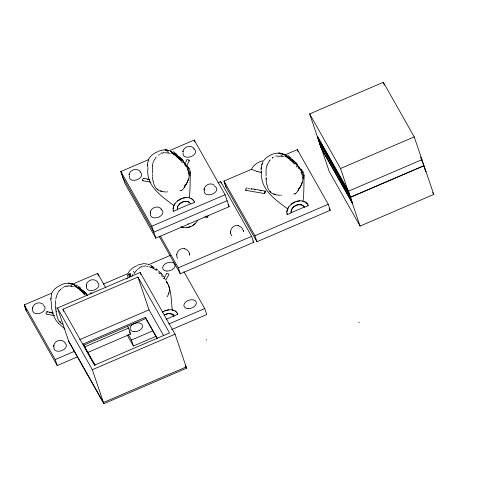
<?xml version="1.0" encoding="UTF-8"?>
<svg xmlns="http://www.w3.org/2000/svg" width="486" height="486" viewBox="0 0 486 486"><rect width="100%" height="100%" fill="white"/><g stroke="black" fill="none" stroke-linecap="round" stroke-linejoin="round"><path stroke-width="0.73" d="M184.473 248.729C179.316 247.429 174.723 253.783 177.603 258.273M189.686 255.302C189.862 252.167 187.426 249.172 184.328 248.698M238.28 225.638C232.715 224.21 228.141 231.561 231.895 235.923M190.372 172.317C189.959 180.464 190.391 189.333 189.261 197.772M304.121 175.586C303.793 183.957 304.157 193.076 302.96 201.714M32.465 309.315L32.574 308.021M53.685 346.864L53.794 345.57M86.271 286.218L86.374 284.924M150.253 213.506L150.362 212.212M177.226 209.162L177.718 206.453L179.929 203.513M204.059 190.409L204.163 189.115M290.98 212.431L291.472 209.721L293.684 206.775M50.811 300.81L51.498 294.741M147.367 166.82L147.592 163.345L148.388 160.41M173.204 208.737L173.362 207.267A9.252 7.011 -29.5 0 1 174.152 205.068C177.111 199.497 184.194 196.065 190.312 198.13A9.24 7.004 -29.5 0 1 192.207 199.175L193.628 200.724M261.116 170.088L261.547 165.629L263.084 161.583M286.953 212.005C287.505 203.039 301.168 196.599 307.377 203.992M50.787 299.176L50.854 298.161M147.355 165.817L147.422 164.803M261.11 169.079L261.207 167.603M176.758 254.846L176.789 254.421M230.558 231.749L230.589 231.324M55.647 300.579L55.641 305.014M266.079 169.353L266.061 176.102M130.096 276.127L130.133 273.709L129.039 274.578M130.26 275.665L130.005 277.233M129.914 276.686L130.023 273.63M152.367 165.75L152.361 173.314M168.691 292.839L168.174 295.002L167.105 296.794M127.879 277.056L128.085 275.987M55.799 299.109L56.139 297.31M76.102 286.145L73.866 284.699L74.826 284.693M172.67 152.786L170.434 151.34L171.394 151.328M286.418 156.049L284.182 154.603L285.148 154.597M51.267 301.381C51.401 305.08 51.297 310.208 53.181 313.13M152.397 165.556L152.811 163.515M266.152 168.824L267.057 165.149M32.605 307.887C33.4 303.185 39.882 301.107 43.272 304.485M53.825 345.437C54.651 340.352 62.093 338.493 65.118 342.758M86.405 284.79C87.237 279.705 94.673 277.846 97.698 282.111M129.173 174.529C129.999 169.438 137.441 167.579 140.466 171.844M150.393 212.078C151.219 206.993 158.661 205.128 161.686 209.399M182.973 151.432C183.805 146.347 191.241 144.482 194.266 148.746M204.193 188.987C204.964 184.486 211.015 182.286 214.484 185.281M129.142 174.656L129.069 175.009L129.233 174.201M182.943 151.565L182.876 151.911L183.04 151.103M32.501 308.367L32.665 307.559M56.169 297.153L57.901 292.73M53.721 345.923L53.891 345.115M86.308 285.276L86.472 284.462M150.289 212.564L150.46 211.75M204.096 189.467L204.26 188.659M133.413 272.105L133.304 271.206M132.356 275.155L132.465 274.712M185.288 184.637L183.987 187.924L181.715 190.585M188.434 178.951L187.019 182.59L184.34 187.335M302.189 182.214L300.773 185.859L298.094 190.603M173.466 206.544L173.065 208.786A12.648 9.592 -29.5 0 0 173.259 210.979L173.885 211.173L177.341 209.727L177.232 209.187M287.22 209.812L286.819 212.048A12.648 9.592 -29.5 0 0 287.013 214.241L287.639 214.441L291.096 212.996L290.98 212.449M132.35 275.167L132.064 276.182M126.992 278.976L127.18 278.29M153.011 162.822L153.327 161.808M298.86 188.568L297.626 191.369L295.47 193.847M287.335 213.579L287.098 214.539M51.595 294.443L51.82 293.775M262.142 163.679L261.814 164.651M127.854 275.125L128.183 274.159M127.739 275.878L128.122 274.73M184.984 163.618C185.658 163.648 183.678 163.004 183.374 162.002M298.738 166.886C299.51 166.68 297.827 166.923 297.651 165.872M168.757 293.617C170.726 289.407 168.606 284.814 166.224 281.279M173.466 210.669L173.344 211.27M153.625 161.079L156.2 156.99M267.081 165.076L269.414 160.896M261.656 171.139C259.384 189.121 275.313 199.679 288.004 209.138M148.042 167.561C145.235 185.64 161.625 196.356 174.249 205.87M178.149 205.639L177.584 206.805A7.211 5.474 -29.2 0 0 177.645 209.326L190.621 203.786M134.002 273.989L134.324 273.363M185.713 184.595L184.637 186.667M299.461 187.863L298.392 189.935M134.598 272.877L134.859 272.403M174.085 205.056L174.966 203.61M287.84 208.324L288.72 206.872M185.652 162.354L186.709 160.495A1.464 0.905 29.6 0 1 187.651 159.584A1.464 0.905 29.6 0 1 189.309 160.787L186.363 166.303M164.213 278.035L166.327 274.317A1.464 0.905 29.6 0 1 167.269 273.399A1.464 0.905 29.6 0 1 168.928 274.602L166.109 279.565M204.782 216.999L207.382 217.285L208.439 215.426M197.778 220.182C194.728 225.96 187.14 229.477 180.926 226.828M58.277 292.098L59.092 290.986M185.47 185.458C187.839 181.776 190.354 177.299 188.459 172.846M299.218 188.72C301.284 185.318 303.817 181.43 302.541 177.269M150.891 182.201L142.72 180.78L143.133 180.166M264.53 193.58A1.464 0.723 -80.2 0 1 264.834 191.533A1.464 0.723 -80.2 0 1 265.854 191.606L264.53 193.58L245.849 190.342L246.177 189.85M134.92 272.318L136.694 270.167M175.057 310.931L176.679 312.304A12.648 9.592 -29.5 0 1 177.827 314.084L174.043 316.064L172.967 314.187M191.034 198.373L193.3 200.098A12.654 9.592 -29.5 0 1 194.449 201.878L194.139 202.48L190.719 203.986L190.463 203.464M304.789 201.641L307.055 203.367A12.654 9.592 -29.5 0 1 308.203 205.147L307.887 205.748L304.473 207.255C301.393 202.073 293.022 205.068 291.333 210.074A7.211 5.474 -29.2 0 0 291.4 212.595L304.37 207.054M129.13 274.62L130.133 273.709M59.268 290.78L60.458 289.565M269.584 160.69L270.344 159.87M264.244 159.839C268.74 154.864 276.552 151.274 283.095 154.184M178.945 204.533C181.582 201.259 187.651 199.716 190.476 203.5M195.068 223.7L192.31 225.771M60.701 289.346L61.473 288.757M177.524 201.052L181.284 198.774M291.272 204.32L295.038 202.042M138.34 268.819L137.374 269.523M164.438 314.904L168.472 313.494L172.117 314.193A7.211 5.468 -29.7 0 1 173.624 316.125L166.127 319.357M190.008 175.519L187.213 169.019M179.948 203.537L183.744 201.562L187.784 201.562M303.762 178.787L300.968 172.287M293.702 206.805L297.499 204.825L301.539 204.831M170.434 151.34L171.351 151.425M73.866 284.699L74.783 284.784M284.182 154.603L285.106 154.694M158.339 155.186L158.758 154.9M272.828 157.962L272.512 158.169M272.19 157.75L273.296 157.075M162.209 312.152C165.55 309.977 169.845 308.975 173.696 310.335A9.252 7.011 -29.5 0 1 175.586 311.38L176.576 312.358M162.288 312.219L163.047 311.763M138.887 268.46L139.19 268.29M62.506 288.058L62.894 287.852M139.318 267.622L141.663 266.553M164.493 314.892C167.33 313.039 172.208 312.698 174.043 316.064M159.566 154.433L160.137 154.153M63.569 287.512L63.897 287.348M185.628 165.86L186.108 166.412M190.093 173.393L186.496 166.2L187.821 166.795M300.111 169.571L301.575 170.064M206.538 339.605L206.246 340.091M168.836 150.939L194.206 140.047L225.109 194.734L229.155 206.678L155.818 238.158L124.914 183.465L120.868 171.522L148.303 159.754A13.043 9.884 -29.5 0 1 157.257 151.972M180.385 159.657L181.746 159.074L182.384 159.839M319.721 142.69L350.455 197.31L352.465 203.251L321.44 148.722L309.661 113.918L383.363 82.28L414.212 136.876L433.773 194.436L360.077 226.069L329.222 171.473L317.443 136.663L348.292 191.259L360.077 226.069M217.989 182.845L220.729 181.667L251.633 236.354L253.656 242.326L180.318 273.806L159.092 236.245M284.99 154.906L297.335 149.609L328.238 204.296L330.261 210.268L256.924 241.742L226.014 187.049L223.997 181.084L251.426 169.31A13.043 9.884 -29.5 0 1 264.013 160.672M226.014 187.049L224.101 181.035M319.618 142.732L321.629 148.673L317.637 136.651L348.474 191.217L350.491 197.188L423.828 165.708L421.064 158.424M120.868 171.522L151.778 226.215L225.109 194.734M227.132 200.706L153.795 232.186L122.891 177.493L120.971 171.479M309.661 113.918L340.516 168.514L414.212 136.876M77.292 356.937L57.227 365.545L26.323 310.852L24.3 304.88L51.735 293.113A13.043 9.884 -29.5 0 1 60.616 285.355M72.949 284.006L97.637 273.405L105.833 287.906M26.323 310.852L24.403 304.837M103.33 284.128L127.921 273.569A13.043 9.884 -29.5 0 1 136.803 265.818M148.455 264.755L170.398 255.338M57.451 308.009L140.199 272.488L175.069 334.198L186.575 368.2L103.834 403.72L68.963 342.01L57.451 308.009L92.322 369.718L103.834 403.72M62.98 309.236L137.945 277.063L169.541 332.965L94.576 365.144L62.98 309.236L63.709 311.374M348.292 191.259L421.994 159.627L420.505 156.996M160.423 236.208L178.301 267.835L251.633 236.354M223.997 181.084L254.901 235.777L328.238 204.296M350.455 197.31L423.792 165.829L425.997 171.686L424.879 169.711M79.631 339.647L149.044 309.849L163.539 335.504M87.966 353.103L83.118 344.039L145.387 317.315L157.215 338.244M83.531 345.254L145.794 318.524L157.251 338.803M24.3 304.88L55.21 359.573L74.577 351.263M84.266 347.101L128.541 328.099L130.564 334.064L87.668 352.478M128.413 334.763L131.396 340.036L152.841 330.826M168.751 323.998L204.728 308.555L206.75 314.527L171.467 329.672M127.083 334.805L133.413 346.008L156.243 336.203M92.322 369.718L175.069 334.198M359.269 322.497L358.589 322.394M190.688 226.561L186.533 227.679M164.669 310.973L168.824 309.855M157.683 151.438L164.013 149.828L168.435 150.526M61.114 284.796C64.741 283.192 69.091 282.433 72.779 284.274M137.477 265.18L143.801 263.576L148.224 264.269M160.708 153.26L161.923 152.853M64.14 286.625L66.618 285.932M141.845 267.124L142.27 266.978M162.342 153.303L163.132 153.108M182.961 198.148L186.247 197.626M296.715 201.417L299.996 200.894M275.677 156.115L276.935 155.842M179.911 190.719L181.6 190.597M293.666 193.987L294.978 193.908M277.433 156.273L281.959 156.225M66.564 286.467L67.949 286.224M187.815 223.882L188.252 223.809M167.269 191.867L167.761 191.812M281.023 195.135L281.516 195.08M295.3 193.865L294.984 193.908M142.92 266.213L145.575 265.945M163.187 152.574L164.481 152.434M165.307 152.811L168.205 152.956M166.431 192.013L163.047 191.727L160.465 190.743M280.185 195.281L276.801 194.995L273.727 193.726M67.912 285.792L69.237 285.786M146.565 266.468L147.896 266.577M69.692 286.132L71.636 286.321M168.223 150.368L167.014 150.32L168.393 150.581M260.575 172.184L260.8 172.208A8.888 6.737 -29.5 0 1 261.389 171.752M188.659 160.714L189.309 160.787M251.371 188.72L265.453 191.15M248.334 188.568L249.506 188.775M250.673 188.975L251.839 189.175M254.178 189.583L255.344 189.783M260.016 190.591L261.182 190.798M147.544 179.419L149.882 179.82M49.548 312.528L53.01 313.13M54.456 315.584L46.152 314.144A1.464 0.723 -80.2 0 1 46.456 312.097A1.464 0.723 -80.2 0 1 47.476 312.17M143.643 178.356L148.248 179.158M47.075 311.714L51.68 312.516M52.64 312.96L53.405 315.371L54.14 315.499M281.698 153.704L280.768 153.588L282.937 153.819M72.614 283.909C67.36 282.955 73.204 284.298 71.867 283.885L73.21 284.48M238.359 225.65L241.706 227.515L243.395 230.862M238.128 225.607L238.517 225.686M148.989 266.796L149.967 267.033M282.062 156.243L282.609 156.37M168.308 152.975L168.855 153.102M71.74 286.339L72.286 286.461M283.168 156.492L283.879 156.68M169.414 153.23L170.13 153.412M72.845 286.588L73.562 286.77M183.04 227.448L181.521 227.029M172.196 309.868L173.715 310.287M282.014 155.344L280.756 154.876M168.259 152.075L167.002 151.608M71.691 285.434L70.494 285.003M275.641 194.758C270.684 194.2 267.725 189.619 267.075 185.014M161.893 191.49C156.929 190.931 153.971 186.351 153.327 181.746M256.918 171.382L251.426 169.31M307.814 205.183L308.312 205.426M194.066 201.915L194.564 202.158M177.36 313.986L177.888 314.235M150.362 267.166L151.62 267.61M281.862 153.746L283.18 154.256M151.681 266.626L152.804 267.087M301.448 204.806L304.224 206.744M187.693 201.538L189.747 202.644M173.046 151.668L173.466 151.845M76.478 285.033L77.389 285.434M148.971 160.04L148.303 159.754M63.052 324.186C59.152 322.929 57.5 318.786 56.759 315.104M151.76 267.677L153.473 268.509M284.972 156.273L287.262 157.446M171.218 153.005L173.508 154.177M74.65 286.369L76.94 287.536M152.185 266.796L153.479 267.452M285.853 155.897L288.976 157.634M172.099 152.628L175.221 154.366M75.53 285.993L79.473 288.271M287.712 155.338L288.259 155.629M173.958 152.075L174.51 152.361M288.398 158.12L287.439 157.555L291.879 160.732L295.099 163.855M78.082 288.216L77.116 287.645L81.557 290.822L84.783 293.951M174.65 154.852L173.684 154.287L178.131 157.464L181.351 160.593M152.871 267.106L154.074 267.81M150.46 265.35L152.44 266.62L151.535 266.012M153.649 268.618L155.064 269.487M287.019 156.273L284.207 154.469M173.265 153.011L170.452 151.201M76.697 286.369L73.884 284.565M288.265 157.039L292.201 159.657L295.336 162.439M174.517 153.77L177.609 155.781M186.32 166.03L186.095 166.419M77.948 287.129L81.041 289.14M288.496 156.073L290.81 157.816M174.741 152.804L177.056 154.548M78.173 286.163L80.488 287.906M288.878 157.549L292.074 159.724M175.124 154.287L178.447 156.389L181.588 159.177M78.556 287.645L81.879 289.747L85.02 292.536M289.79 158.175L288.982 157.64M286.126 155.963L286.971 156.577M172.378 152.695L174.626 154.42M75.804 286.054L76.63 286.655M175.227 154.372L178.319 156.607M153.054 267.051L153.667 267.494M289.838 159.681L291.442 160.921M176.09 156.413L177.694 157.658M155.228 269.59L156.425 270.477M79.522 289.771L81.126 291.017M157.136 269.718L156.036 268.91L157.257 269.809M290.288 158.497L292.074 159.876M79.965 288.593L81.751 289.966M301.581 170.064L303.343 172.117L304.121 175.519M187.833 166.801L189.589 168.849L190.366 172.257M157.136 188.902L158.035 189.601M300.117 169.341L302.006 172.305M288.38 157.689L288.763 158.005M64.93 328.992L58.393 323.226M293.113 160.204L296.138 163.108M179.358 156.935L181.685 159.08M82.79 290.3L85.815 293.204M291.588 161.042L293.617 162.98M177.833 157.78L179.863 159.712M81.265 291.138L84.953 294.984M158.424 270.769L160.732 272.95M300.804 169.146L300.512 168.964L300.555 169.432M187.049 165.878L186.758 165.696L186.806 166.163M58.381 323.22L55.823 320.08L53.405 315.371M158.776 272.525L159.542 273.32M270.076 191.32L270.884 192.17M59.754 321.41L60.568 322.261M295.367 162.992L298.586 166.941M181.612 159.724L184.832 163.673M85.044 293.088L87.255 295.64M294.516 163.97L293.757 163.132M180.616 160.538L182.311 162.634M159.718 273.503L160.064 273.891M293.082 160.708L293.836 161.552M179.127 157.221L181.721 160.149M295.98 163.976L295.676 163.642M161.887 274.226L160.89 273.12L161.723 274.043M296.138 163.746L297.049 164.772M296.636 164.711L296.928 165.046M296.217 162.998L297.529 164.566M182.463 159.73L183.775 161.297M85.894 293.088L87.207 294.656M164.487 278.423L164.742 278.733M298.623 166.127L299.024 166.601M184.874 162.859L185.269 163.332M162.075 274.45L163.223 275.914M161.559 275.671L162.397 276.759M296.156 166.018L296.843 167.002M298.149 167.573L299.048 168.818M184.394 164.304L185.3 165.55M163.503 276.285L164.165 277.22M163.472 278.29L163.739 278.666M299.692 168.35L298.975 167.336L299.965 168.757L299.236 167.713M185.938 165.088L185.221 164.074L186.211 165.489L185.488 164.444M165.89 280.732L166.2 281.2M166.412 281.516L166.789 282.099M164.985 279.092L165.313 279.675M166.941 282.33L167.761 283.678M301.308 169.833L302.407 172.008M187.553 166.564L188.653 168.739M432.662 192.462L433.773 194.436M319.654 142.623L350.491 197.188M321.629 148.673L352.465 203.251M329.144 208.287L330.261 210.268M252.908 241.007L253.656 242.326M228.037 204.703L229.155 206.678M183.878 271.656L204.728 308.555M185.427 365.679L186.168 366.991L103.421 402.505L68.55 340.795M185.834 366.887L186.575 368.2M127.423 326.118L128.541 328.099M129.446 332.09L130.564 334.064M83.118 344.039L94.946 364.968M88.707 354.409L94.989 365.527M172.542 314.187L173.624 316.125M302.037 172.366L303.847 176.661M168.429 284.905C171.607 292.943 171.2 301.861 172.311 310.329M383.363 82.28L384.323 85.123M340.516 168.514L352.295 203.324M297.335 149.609L298.009 151.596M254.901 235.777L256.924 241.742M220.729 181.667L221.179 182.997M194.206 140.047L194.88 142.04M178.301 267.835L180.318 273.806M151.778 226.215L155.818 238.158M140.199 272.488L140.922 274.626M137.945 277.063L149.044 309.849M145.387 317.315L145.794 318.524M131.396 340.036L133.413 346.008M97.637 273.405L98.537 276.06M55.21 359.573L57.227 365.545M52.64 312.85L52.695 313.045M56.589 311.502L56.504 311.04M266.51 179.267L266.267 177.676M152.756 176.005L152.525 174.48M266.869 184.765L265.927 178.562M153.12 181.497L152.361 176.825M56.552 314.855L55.611 308.659M243.401 230.905L243.48 231.536M243.358 230.668L243.437 231.099M230.613 232.861L230.692 233.292M189.558 253.759L189.631 254.196M56.127 309.017L55.841 307.073M55.343 305.724L55.453 307.17M65.045 343.213A6.47 4.174 -18.7 0 1 61.345 350.813A6.47 4.174 -18.7 0 1 54.104 346.755M43.43 305.421A6.47 4.174 -18.7 0 1 40.703 313.051A6.47 4.174 -18.7 0 1 32.744 309.625M97.625 282.56A6.47 4.174 -18.7 0 1 93.926 290.166A6.47 4.174 -18.7 0 1 86.684 286.102M90.141 293.854A1.464 0.905 29.6 0 1 90.584 292.973A1.464 0.905 29.6 0 1 92.048 293.313M245.849 190.342A1.464 0.723 -80.2 0 1 246.135 188.319A1.464 0.723 -80.2 0 1 247.155 188.325M260.557 172.22A22.538 14.55 -18.7 0 1 256.936 171.364M142.72 180.78A1.464 0.723 -80.2 0 1 142.957 178.842A1.464 0.723 -80.2 0 1 143.953 178.611M187.019 165.799A5.704 0.632 66.1 0 1 187.499 166.419M193.598 148.868A6.47 4.174 -18.7 0 1 194.455 154.262A6.47 4.174 -18.7 0 1 186.6 157.203A6.47 4.174 -18.7 0 1 183.258 152.732M140.114 172.123A6.47 4.174 -18.7 0 1 136.894 179.832A6.47 4.174 -18.7 0 1 129.458 175.829M214.472 186.278A6.47 4.174 -18.7 0 1 215.924 191.502A6.47 4.174 -18.7 0 1 208.239 194.801A6.47 4.174 -18.7 0 1 204.369 190.615M161.012 209.515A6.47 4.174 -18.7 0 1 158.558 217.218A6.47 4.174 -18.7 0 1 150.563 213.706M205.791 216.094A1.464 0.905 29.6 0 1 207.382 217.285M300.773 169.061A5.704 0.632 66.1 0 1 301.253 169.687M280.209 153.26L278.873 153.102L280.209 153.26M166.461 149.992L165.119 149.834L166.461 149.992M69.893 283.356L68.55 283.192L69.893 283.356M280.908 153.406L279.918 153.205L281.224 153.485L280.908 153.406M167.154 150.144L166.163 149.943L167.476 150.217L167.154 150.144M70.585 283.502L69.595 283.302L70.907 283.575L70.585 283.502M282.591 153.971L282.19 153.795L283.532 154.39L282.591 153.971M166.874 271.085A6.47 4.174 -18.7 0 0 175.051 264.633A6.47 4.174 -18.7 0 0 164.772 264.159A6.47 4.174 -18.7 0 0 166.874 271.085M134.288 331.731A6.47 4.174 -18.7 0 0 142.471 325.28A6.47 4.174 -18.7 0 0 132.192 324.806A6.47 4.174 -18.7 0 0 134.288 331.731M188.094 308.634A6.47 4.174 -18.7 0 0 196.277 302.183A6.47 4.174 -18.7 0 0 185.992 301.709A6.47 4.174 -18.7 0 0 188.094 308.634"/></g></svg>
